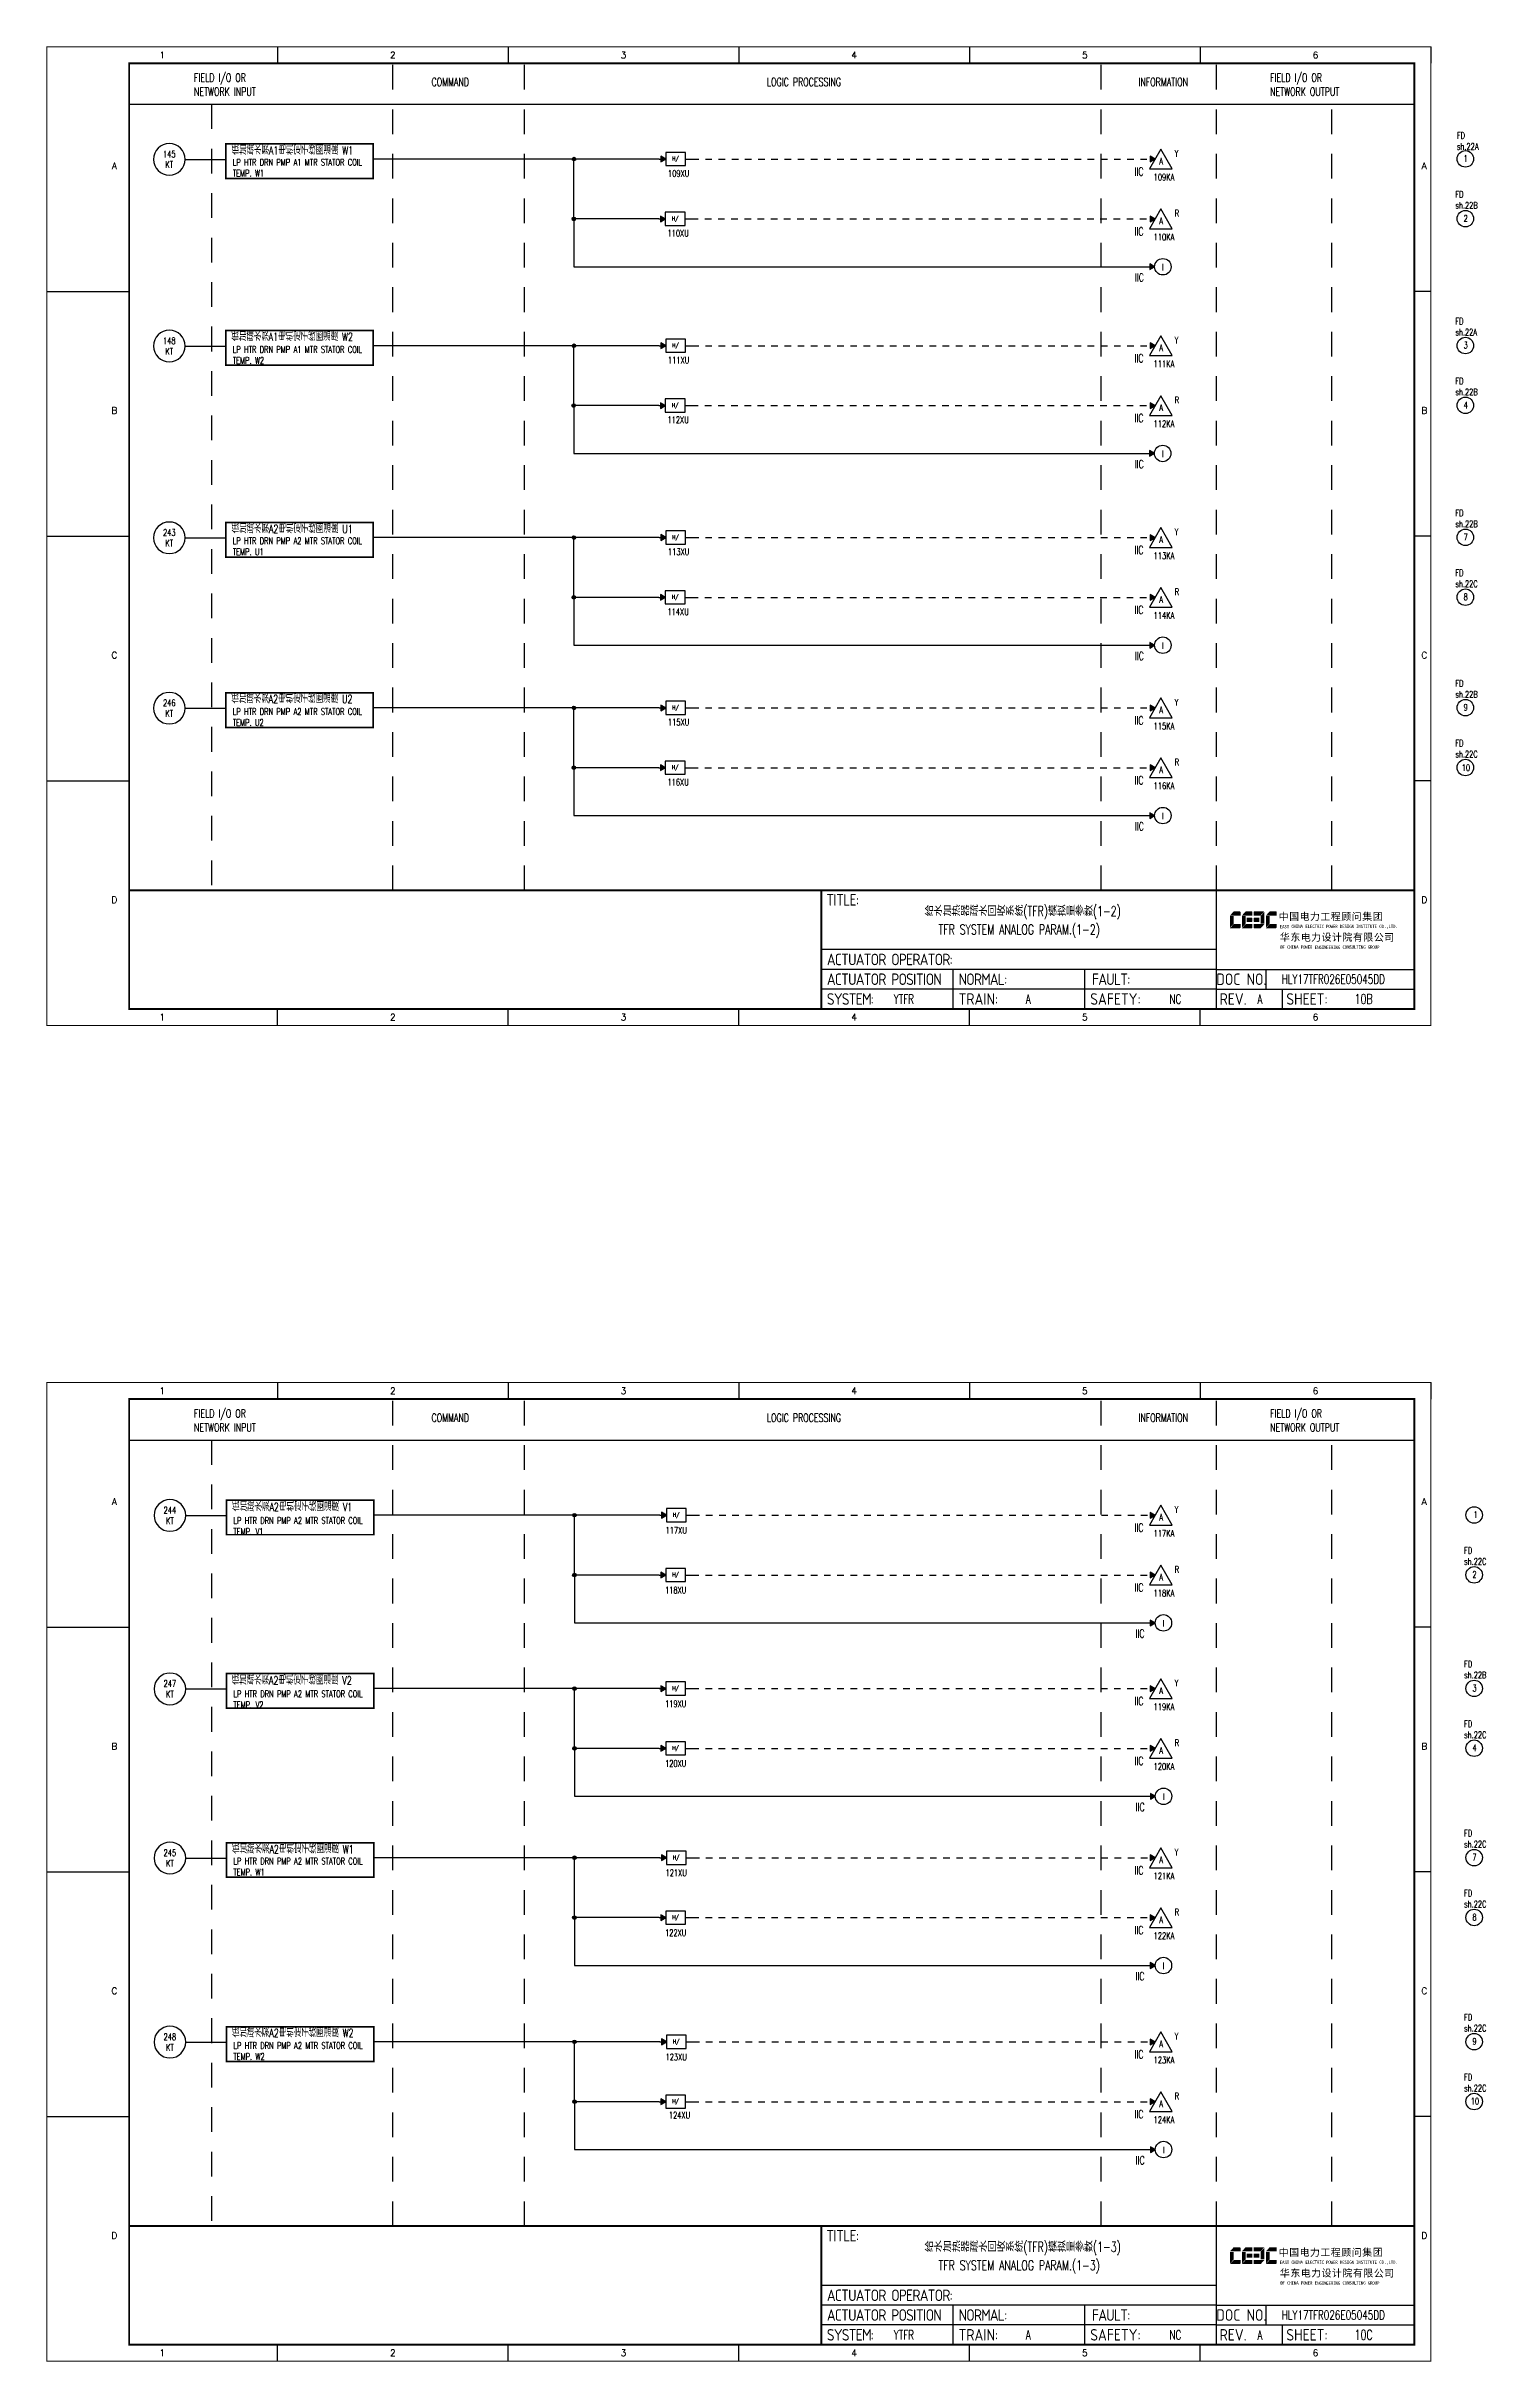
# Model space of a CAD drawing. Header units: millimetres. Extents: x 5560 to 16471, y 4607 to 8234.
# Drawn here: x 9232 to 9669, y 5453 to 6156 of the extents above; entities that cross this region are included whole.
import ezdxf
from ezdxf.enums import TextEntityAlignment as Align

# ---------------------------------------------------------------- set-up
doc = ezdxf.new("R2010")
doc.units = ezdxf.units.MM
for name, pattern in [('D2', [6, 2, -2, 2]), ('DASHED', [0.75, 0.5, -0.25]), ('JIS_02_0.7', [1.35, 0.75, -0.6])]:
    doc.linetypes.add(name, pattern=pattern)
for name, color, linetype in [('BLOCK', 7, 'Continuous'), ('BORDER', 1, 'Continuous'), ('INSTRUMENT', 4, 'Continuous'), ('MLINE', 6, 'Continuous'), ('TITLE', 1, 'Continuous'), ('TK', 7, 'Continuous'), ('图框_外框线', 7, 'Continuous'), ('图框_标题栏文字', 6, 'Continuous')]:
    doc.layers.add(name, color=color, linetype=linetype)
doc.styles.add('DANIEL', font='COMPLEX', dxfattribs={"width": 0.7, "bigfont": 'GVFS'})
doc.styles.add('ecepdi', font='simhei.ttf', dxfattribs={"width": 0.9})
doc.styles.get("Standard").update_dxf_attribs({"font": 'romans.shx', "width": 0.7, "bigfont": '@0hztxta.shx'})
doc.styles.add('工程字', font='gbenor.shx', dxfattribs={"bigfont": 'gbcbig.shx'})

# ---------------------------------------------------------------- blocks, each defined once
blk = doc.blocks.new('INS00')
at = {"layer": 'INSTRUMENT', "color": 0}
blk.add_lwpolyline([(6, 0, 1), (-6, 0, 1)], format="xyb", close=True, dxfattribs=at)
at = {"layer": 'INSTRUMENT', "flags": 1}
for tag, p in [('INSNAM', (0, 9)), ('INSDGN', (0, -9)), ('INSSUP', (0, -15)), ('INSTYP', (0, -12)), ('INSMAN', (0, -18)), ('INSREM', (0, -21))]:
    blk.add_attdef(tag, text='', height=3, dxfattribs=at).set_placement(p, align=Align.TOP_CENTER)
at = {"layer": 'INSTRUMENT', "width": 0.7}
for tag, p in [('INSIDE', (0, 2)), ('INSSYS', (0, -2))]:
    blk.add_attdef(tag, text='', height=2.5, dxfattribs=at).set_placement(p, align=Align.MIDDLE)
for tag, p in [('INSHH', (6, 3.5)), ('INSL', (6, -3)), ('INSLL', (6, -6))]:
    blk.add_attdef(tag, p, '', height=2.5, dxfattribs=at)
at = {"layer": 'INSTRUMENT', "linetype": 'DASHED', "width": 0.7}
blk.add_attdef('INSH', (6, 0.5), '', height=2.5, dxfattribs=at)
blk = doc.blocks.new('大于')
at = {"layer": 'BORDER'}
blk.add_hatch(color=256, dxfattribs=at).paths.add_polyline_path([(2178.99, 3748.47), (2177.49, 3749.34), (2177.49, 3747.6)])
for p, q in [((2176.99, 3748.47), (2178.99, 3748.47)), ((2184.99, 3748.47), (2186.99, 3748.47))]:
    blk.add_line(p, q, dxfattribs=at)
for points in [[(2178.99, 3748.47), (2177.49, 3749.34), (2177.49, 3747.6)], [(2184.99, 3750.47), (2178.99, 3750.47), (2178.99, 3746.47), (2184.99, 3746.47)]]:
    blk.add_lwpolyline(points, close=True, dxfattribs=at)
at = {"layer": 'BORDER', "style": 'DANIEL', "width": 0.8}
blk.add_text('H/', height=1.2, dxfattribs=at).set_placement((2181.94, 3748.51), align=Align.MIDDLE)
blk = doc.blocks.new('A$C1E0003F3')
h = blk.add_hatch(color=152)
edge = h.paths.add_edge_path()
edge.add_ellipse((5.15, 4.41), major_axis=(0, 0.211), ratio=0.769231, start_angle=-90, end_angle=0)
edge.add_line((5.15, 4.62), (3.22, 4.62))
edge.add_line((3.22, 4.62), (2.09, 3.35))
edge.add_line((2.09, 3.35), (5.32, 3.35))
edge.add_line((5.32, 3.35), (5.32, 4.41))
h.paths.add_polyline_path([(3.22, 3.23), (2.09, 3.23), (2.09, -0.36), (3.22, 0.91)])
edge = h.paths.add_edge_path()
edge.add_line((5.32, 0.81), (3.27, 0.81))
edge.add_line((3.27, 0.81), (2.13, -0.46))
edge.add_line((2.13, -0.46), (5.15, -0.46))
edge.add_ellipse((5.15, -0.25), major_axis=(0, 0.211), ratio=0.769231, start_angle=180, end_angle=270)
edge.add_line((5.32, -0.25), (5.32, 0.81))
h = blk.add_hatch(color=152)
edge = h.paths.add_edge_path()
edge.add_ellipse((8.78, 4.41), major_axis=(0, 0.211), ratio=0.769231, start_angle=-90, end_angle=0)
edge.add_line((8.78, 4.62), (6.84, 4.62))
edge.add_line((6.84, 4.62), (5.71, 3.35))
edge.add_line((5.71, 3.35), (8.94, 3.35))
edge.add_line((8.94, 3.35), (8.94, 4.41))
h.paths.add_polyline_path([(6.84, 3.23), (5.71, 3.23), (5.71, -0.36), (6.84, 0.91)])
edge = h.paths.add_edge_path()
edge.add_ellipse((8.78, 2.49), major_axis=(0, 0.211), ratio=0.769231, start_angle=-90, end_angle=0)
edge.add_line((8.78, 2.7), (7.22, 2.7))
edge.add_line((7.22, 2.7), (7.22, 1.44))
edge.add_line((7.22, 1.44), (8.78, 1.44))
edge.add_ellipse((8.78, 1.65), major_axis=(0, 0.211), ratio=0.769231, start_angle=180, end_angle=270)
edge.add_line((8.94, 1.65), (8.94, 2.49))
edge = h.paths.add_edge_path()
edge.add_line((8.94, 0.81), (6.89, 0.81))
edge.add_line((6.89, 0.81), (5.75, -0.46))
edge.add_line((5.75, -0.46), (8.78, -0.46))
edge.add_ellipse((8.78, -0.25), major_axis=(0, 0.211), ratio=0.769231, start_angle=180, end_angle=270)
edge.add_line((8.94, -0.25), (8.94, 0.81))
h = blk.add_hatch(color=1)
edge = h.paths.add_edge_path()
edge.add_line((12.48, 4.62), (9.46, 4.62))
edge.add_ellipse((9.46, 4.41), major_axis=(0, 0.211), ratio=0.769231, start_angle=0, end_angle=90)
edge.add_line((9.3, 4.41), (9.3, 3.35))
edge.add_line((9.3, 3.35), (11.35, 3.35))
edge.add_line((11.35, 3.35), (12.48, 4.62))
h.paths.add_polyline_path([(12.57, 4.56), (11.38, 3.23), (11.38, 0.93), (12.57, 0.93)])
edge = h.paths.add_edge_path()
edge.add_line((11.03, 2.7), (9.46, 2.7))
edge.add_ellipse((9.46, 2.49), major_axis=(0, 0.211), ratio=0.769231, start_angle=0, end_angle=90)
edge.add_line((9.3, 2.49), (9.3, 1.65))
edge.add_ellipse((9.46, 1.65), major_axis=(0, 0.211), ratio=0.769231, start_angle=90, end_angle=180)
edge.add_line((9.46, 1.44), (11.03, 1.44))
edge.add_line((11.03, 1.44), (11.03, 2.7))
h = blk.add_hatch(color=1)
edge = h.paths.add_edge_path()
edge.add_line((12.58, 0.79), (9.3, 0.79))
edge.add_line((9.3, 0.79), (9.3, -0.27))
edge.add_ellipse((9.46, -0.27), major_axis=(0, 0.211), ratio=0.769231, start_angle=90, end_angle=180)
edge.add_line((9.46, -0.48), (11.43, -0.48))
edge.add_line((11.43, -0.48), (12.58, 0.79))
h = blk.add_hatch(color=152)
edge = h.paths.add_edge_path()
edge.add_ellipse((16.11, 4.41), major_axis=(0, 0.211), ratio=0.769231, start_angle=-90, end_angle=0)
edge.add_line((16.11, 4.62), (14.14, 4.62))
edge.add_line((14.14, 4.62), (13, 3.35))
edge.add_line((13, 3.35), (16.27, 3.35))
edge.add_line((16.27, 3.35), (16.27, 4.41))
h.paths.add_polyline_path([(14.14, 3.23), (13, 3.23), (13, -0.36), (14.14, 0.91)])
edge = h.paths.add_edge_path()
edge.add_line((16.27, 0.81), (14.18, 0.81))
edge.add_line((14.18, 0.81), (13.04, -0.46))
edge.add_line((13.04, -0.46), (16.03, -0.46))
edge.add_ellipse((16.03, -0.15), major_axis=(0, 0.316), ratio=0.769231, start_angle=180, end_angle=270)
edge.add_line((16.27, -0.15), (16.27, 0.81))
at = {"layer": 'TITLE', "color": 7, "style": 'ecepdi'}
for s, p in [('中', (16.92, 1.94)), ('国', (20.09, 2)), ('电', (23.25, 1.99)), ('力', (26.39, 1.96)), ('工', (29.53, 1.95)), ('程', (32.71, 1.98)), ('顾', (35.9, 1.98)), ('问', (39.09, 1.94)), ('集', (42.26, 1.98)), ('团', (45.42, 2.01)), ('华', (17.24, -4.31)), ('东', (20.45, -4.29)), ('电', (23.62, -4.35)), ('力', (26.75, -4.32)), ('设', (29.92, -4.3)), ('计', (33.05, -4.31)), ('院', (36.26, -4.29)), ('有', (39.41, -4.29)), ('限', (42.57, -4.32)), ('公', (45.78, -4.38)), ('司', (48.91, -4.35))]:
    blk.add_text(s, height=2.2, dxfattribs=at).set_placement(p)
at = {"layer": 'TITLE', "color": 7, "style": 'ecepdi', "width": 0.975}
for s, p in [('E', (17.58, 0.02)), ('A', (18.29, 0.03)), ('S', (19, 0.03)), ('T', (19.7, 0.03)), ('C', (21.1, 0.09)), ('H', (21.77, 0.09)), ('I', (22.46, 0.09)), ('N', (23.17, 0.1)), ('A', (23.86, 0.1)), ('E', (25.35, 0.09)), ('L', (26.05, 0.11)), ('E', (26.76, 0.1)), ('C', (27.46, 0.12)), ('T', (28.18, 0.11)), ('R', (28.87, 0.1)), ('I', (29.57, 0.11)), ('C', (30.28, 0.1)), ('P', (31.64, 0.09)), ('O', (32.32, 0.08)), ('W', (33.03, 0.08)), ('E', (33.72, 0.08)), ('R', (34.42, 0.09)), ('D', (35.81, 0.1)), ('E', (36.52, 0.1)), ('S', (37.2, 0.1)), ('I', (37.91, 0.09)), ('G', (38.68, 0.11)), ('N', (39.38, 0.09)), ('I', (40.72, 0.07)), ('N', (41.43, 0.08)), ('S', (42.14, 0.08)), ('T', (42.83, 0.08)), ('I', (43.52, 0.09)), ('T', (44.22, 0.07)), ('U', (44.93, 0.07)), ('T', (45.63, 0.08)), ('E', (46.34, 0.09)), ('C', (47.76, 0.11)), ('O', (48.48, 0.1)), ('L', (50.56, 0.1)), ('T', (51.27, 0.1)), ('D', (51.96, 0.1)), ('O', (17.67, -6.18)), ('OF', (18.01, -6.2)), ('F', (18.37, -6.2)), ('C', (19.8, -6.19)), ('H', (20.47, -6.19)), ('I', (21.15, -6.19)), ('N', (21.87, -6.18)), ('A', (22.56, -6.18)), ('P', (23.98, -6.2)), ('O', (24.66, -6.21)), ('W', (25.36, -6.21)), ('E', (26.06, -6.21)), ('R', (26.75, -6.2)), ('E', (28.19, -6.24)), ('N', (28.91, -6.27)), ('G', (29.62, -6.26)), ('I', (30.32, -6.27)), ('N', (31.02, -6.27)), ('E', (31.7, -6.28)), ('E', (32.41, -6.27)), ('R', (33.1, -6.24)), ('I', (33.81, -6.24)), ('N', (34.51, -6.26)), ('G', (35.2, -6.24)), ('C', (36.61, -6.19)), ('O', (37.3, -6.21)), ('N', (38, -6.2)), ('S', (38.71, -6.21)), ('U', (39.41, -6.18)), ('L', (40.11, -6.18)), ('T', (40.81, -6.19)), ('I', (41.51, -6.21)), ('N', (42.2, -6.21)), ('G', (42.91, -6.17)), ('G', (44.29, -6.2)), ('R', (45, -6.21)), ('O', (45.69, -6.22)), ('U', (46.39, -6.2)), ('P', (47.1, -6.23)), ('.', (49.23, 0.1)), (',', (49.87, 0.1)), ('.', (52.72, 0.11))]:
    blk.add_text(s, height=1, dxfattribs=at).set_placement(p, align=Align.MIDDLE_CENTER)
blk = doc.blocks.new('A$C57484896')
for p, q in [((70, 297), (70, 292)), ((140, 297), (140, 292)), ((210, 297), (210, 292)), ((280, 297), (280, 292)), ((350, 297), (350, 292)), ((420, 297), (420, 292)), ((0, 222.75), (25, 222.75)), ((420, 222.75), (415, 222.75)), ((0, 148.5), (25, 148.5)), ((420, 148.5), (415, 148.5)), ((0, 74.25), (25, 74.25)), ((420, 74.25), (415, 74.25)), ((70, 0), (70, 5)), ((140, 0), (140, 5)), ((210, 0), (210, 5)), ((280, 0), (280, 5)), ((350, 0), (350, 5))]:
    blk.add_line(p, q)
at = {"layer": 'MLINE', "linetype": 'JIS_02_0.7', "ltscale": 10}
for p, q in [((105, 41), (105, 292)), ((145, 41), (145, 292)), ((320, 41), (320, 292)), ((355, 41), (355, 292)), ((50, 279.56), (50, 41)), ((390, 41), (390, 279.56))]:
    blk.add_line(p, q, dxfattribs=at)
at = {"layer": 'MLINE'}
blk.add_line((25, 279.56), (415, 279.56), dxfattribs=at)
at = {"layer": '图框_外框线'}
for p, q in [((355, 5), (355, 41)), ((355, 23), (235, 23)), ((355, 17), (235, 17)), ((275, 11), (275, 17)), ((315, 11), (315, 17)), ((355, 17), (415, 17)), ((370, 11), (370, 17)), ((355, 11), (235, 11)), ((355, 11), (235, 11)), ((275, 5), (275, 11)), ((315, 5), (315, 11)), ((355, 11), (415, 11)), ((375, 5), (375, 11))]:
    blk.add_line(p, q, dxfattribs=at)
for points, const_width in [([(0, 0), (420, 0), (420, 297), (0, 297)], 0.3), ([(25, 5), (415, 5), (415, 292), (25, 292)], 0.6)]:
    blk.add_lwpolyline(points, close=True, dxfattribs=dict(at, const_width=const_width))
at = {"layer": '图框_外框线', "const_width": 0.6}
blk.add_lwpolyline([(235, 41), (25, 41)], dxfattribs=at)
at = {"layer": '图框_外框线'}
blk.add_lwpolyline([(415, 41, 0.6, 0.6, 0), (235, 41, 0.6, 0.6, 0), (235, 5, 0, 0, 0)], format="xyseb", dxfattribs=at)
blk.add_blockref('A$C1E0003F3', (356.94, 29.95))
at = {"layer": 'MLINE', "char_height": 2.5, "width": 31.8959, "attachment_point": 1}
for s, insert in [('FIELD I/O OR', (44.67, 288.89)), ('FIELD I/O OR', (371.22, 288.89)), ('NETWORK INPUT', (44.67, 284.64)), ('COMMAND', (116.74, 287.58)), ('LOGIC PROCESSING', (218.52, 287.58)), ('INFORMATION', (331.25, 287.58)), ('NETWORK OUTPUT', (371.22, 284.64))]:
    blk.add_mtext(s, dxfattribs=dict(at, insert=insert))
at = {"layer": 'TK', "color": 3}
for s, p in [('1', (35, 294.5)), ('2', (105, 294.5)), ('3', (175, 294.5)), ('4', (245, 294.5)), ('5', (315, 294.5)), ('6', (385, 294.5)), ('1', (35, 2.5)), ('2', (105, 2.5)), ('3', (175, 2.5)), ('4', (245, 2.5)), ('5', (315, 2.5)), ('6', (385, 2.5))]:
    blk.add_text(s, height=2, dxfattribs=at).set_placement(p, align=Align.MIDDLE)
for s, p in [('A', (20.5, 259.88)), ('A', (418, 259.88)), ('B', (20.5, 185.62)), ('B', (418, 185.62)), ('C', (20.5, 111.38)), ('C', (418, 111.38)), ('D', (20.5, 37.12)), ('D', (418, 37.12))]:
    blk.add_text(s, height=2, dxfattribs=at).set_placement(p, align=Align.CENTER)
at = {"layer": '图框_标题栏文字', "char_height": 3.5, "style": '工程字'}
for s, insert, width, attachment_point in [('{\\T0.9; TITLE:}', (234.86, 38.09), 14.2249, 4), ('{\\T0.9; ACTUATOR OPERATOR:}', (235, 20), 40, 4), ('{\\T0.9; ACTUATOR POSITION}', (235, 14), 45, 4), ('{\\T0.9; NORMAL:}', (275, 14), 18.2557, 4), ('{\\T0.9; FAULT:}', (315.44, 14), 15, 4), ('DOC NO.', (362.5, 14), 15, 5), ('{\\T0.9; SYSTEM:}', (235, 8), 17.9526, 4), ('{\\T0.9; }TRAIN: ', (275, 8), 17.6638, 4), ('SAFETY:', (324.3, 8), 22.3993, 5), ('REV.', (360, 8), 10, 5), ('SHEET:', (382.42, 8), 20, 5)]:
    blk.add_mtext(s, dxfattribs=dict(at, insert=insert, width=width, attachment_point=attachment_point))

msp = doc.modelspace()

# ---------------------------------------------------------------- hatches: boundary and pattern name
h = msp.add_hatch(color=0)
edge = h.paths.add_edge_path()
edge.add_arc((9392.5, 6121.29), 0.55, 0, 360)
for points in [[(9568.85, 6121.29), (9567.35, 6122.16), (9567.35, 6120.42)], [(9568.85, 6103.13), (9567.35, 6104), (9567.35, 6102.27)], [(9568.7, 6088.6), (9567.2, 6089.47), (9567.2, 6087.74)], [(9568.85, 6064.63), (9567.35, 6065.49), (9567.35, 6063.76)], [(9568.85, 6046.47), (9567.35, 6047.34), (9567.35, 6045.6)], [(9568.65, 6031.94), (9567.15, 6032.81), (9567.15, 6031.07)], [(9568.85, 6006.42), (9567.35, 6007.28), (9567.35, 6005.55)], [(9568.85, 5988.26), (9567.35, 5989.13), (9567.35, 5987.4)], [(9568.7, 5973.73), (9567.2, 5974.6), (9567.2, 5972.86)], [(9568.85, 5954.72), (9567.35, 5955.58), (9567.35, 5953.85)], [(9568.85, 5936.56), (9567.35, 5937.43), (9567.35, 5935.69)], [(9568.7, 5922.03), (9567.2, 5922.89), (9567.2, 5921.16)], [(9568.85, 5709.7), (9567.35, 5710.56), (9567.35, 5708.83)], [(9568.85, 5691.54), (9567.35, 5692.41), (9567.35, 5690.68)], [(9568.87, 5677.01), (9567.37, 5677.88), (9567.37, 5676.14)], [(9568.85, 5657.07), (9567.35, 5657.94), (9567.35, 5656.21)], [(9568.85, 5638.91), (9567.35, 5639.78), (9567.35, 5638.05)], [(9568.91, 5624.38), (9567.41, 5625.25), (9567.41, 5623.52)], [(9568.85, 5605.71), (9567.35, 5606.57), (9567.35, 5604.84)], [(9568.85, 5587.55), (9567.35, 5588.42), (9567.35, 5586.69)], [(9568.87, 5573.02), (9567.37, 5573.89), (9567.37, 5572.15)], [(9568.85, 5549.85), (9567.35, 5550.71), (9567.35, 5548.98)], [(9568.85, 5531.69), (9567.35, 5532.56), (9567.35, 5530.83)], [(9568.91, 5517.16), (9567.41, 5518.03), (9567.41, 5516.29)]]:
    msp.add_hatch(color=256).paths.add_polyline_path(points)
h = msp.add_hatch(color=0)
edge = h.paths.add_edge_path()
edge.add_arc((9392.46, 6103.13), 0.55, 0, 360)
h = msp.add_hatch(color=0)
edge = h.paths.add_edge_path()
edge.add_arc((9392.5, 6064.63), 0.55, 0, 360)
h = msp.add_hatch(color=0)
edge = h.paths.add_edge_path()
edge.add_arc((9392.41, 6046.47), 0.55, 0, 360)
h = msp.add_hatch(color=0)
edge = h.paths.add_edge_path()
edge.add_arc((9392.5, 6006.42), 0.55, 0, 360)
h = msp.add_hatch(color=0)
edge = h.paths.add_edge_path()
edge.add_arc((9392.46, 5988.26), 0.55, 0, 360)
h = msp.add_hatch(color=0)
edge = h.paths.add_edge_path()
edge.add_arc((9392.5, 5954.72), 0.55, 0, 360)
h = msp.add_hatch(color=0)
edge = h.paths.add_edge_path()
edge.add_arc((9392.46, 5936.56), 0.55, 0, 360)
h = msp.add_hatch(color=0)
edge = h.paths.add_edge_path()
edge.add_arc((9392.67, 5709.7), 0.55, 0, 360)
h = msp.add_hatch(color=0)
edge = h.paths.add_edge_path()
edge.add_arc((9392.63, 5691.54), 0.55, 0, 360)
h = msp.add_hatch(color=0)
edge = h.paths.add_edge_path()
edge.add_arc((9392.67, 5657.07), 0.55, 0, 360)
h = msp.add_hatch(color=0)
edge = h.paths.add_edge_path()
edge.add_arc((9392.67, 5638.91), 0.55, 0, 360)
h = msp.add_hatch(color=0)
edge = h.paths.add_edge_path()
edge.add_arc((9392.67, 5605.71), 0.55, 0, 360)
h = msp.add_hatch(color=0)
edge = h.paths.add_edge_path()
edge.add_arc((9392.63, 5587.55), 0.55, 0, 360)
h = msp.add_hatch(color=0)
edge = h.paths.add_edge_path()
edge.add_arc((9392.67, 5549.85), 0.55, 0, 360)
h = msp.add_hatch(color=0)
edge = h.paths.add_edge_path()
edge.add_arc((9392.67, 5531.69), 0.55, 0, 360)

# ---------------------------------------------------------------- linework, layer by layer
at = {"color": 0}
for p, q in [((9274.49, 6121.2), (9286.89, 6121.2)), ((9331.57, 6115.37), (9331.57, 6125.87)), ((9418.38, 6121.29), (9331.57, 6121.29)), ((9392.46, 6103.13), (9392.46, 6121.29)), ((9331.57, 6115.37), (9286.89, 6115.37)), ((9418.22, 6103.13), (9392.46, 6103.13)), ((9418.38, 6064.63), (9331.57, 6064.63)), ((9392.5, 6046.47), (9392.5, 6064.63)), ((9274.49, 6064.54), (9286.89, 6064.54)), ((9418.22, 6046.47), (9392.46, 6046.47)), ((9331.57, 6000.5), (9331.57, 6011)), ((9274.49, 6006.33), (9286.89, 6006.33)), ((9418.38, 6006.42), (9331.57, 6006.42)), ((9392.46, 5988.26), (9392.46, 6006.42)), ((9331.57, 6000.5), (9286.89, 6000.5)), ((9418.22, 5988.26), (9392.46, 5988.26)), ((9274.49, 5954.63), (9286.89, 5954.63)), ((9418.38, 5954.72), (9331.57, 5954.72)), ((9392.5, 5936.56), (9392.5, 5954.72)), ((9418.22, 5936.56), (9392.46, 5936.56)), ((9274.67, 5709.61), (9287.06, 5709.61)), ((9418.55, 5709.7), (9331.74, 5709.7)), ((9392.67, 5691.54), (9392.67, 5709.7)), ((9418.39, 5691.54), (9392.63, 5691.54)), ((9418.55, 5657.07), (9331.74, 5657.07)), ((9392.67, 5638.91), (9392.67, 5657.07)), ((9274.67, 5656.98), (9287.06, 5656.98)), ((9418.39, 5638.91), (9392.63, 5638.91)), ((9331.74, 5599.79), (9331.74, 5610.29)), ((9274.67, 5605.62), (9287.06, 5605.62)), ((9418.55, 5605.71), (9331.74, 5605.71)), ((9392.63, 5587.55), (9392.63, 5605.71)), ((9331.74, 5599.79), (9287.06, 5599.79)), ((9418.39, 5587.55), (9392.63, 5587.55)), ((9274.67, 5549.76), (9287.06, 5549.76)), ((9418.55, 5549.85), (9331.74, 5549.85)), ((9392.67, 5531.69), (9392.67, 5549.85)), ((9418.39, 5531.69), (9392.63, 5531.69))]:
    msp.add_line(p, q, dxfattribs=at)
at = {"color": 0, "linetype": 'D2'}
for p, q in [((9428.38, 6121.29), (9568.85, 6121.29)), ((9428.22, 6103.13), (9568.85, 6103.13)), ((9428.38, 6064.63), (9568.85, 6064.63)), ((9428.22, 6046.47), (9568.85, 6046.47)), ((9428.38, 6006.42), (9568.85, 6006.42)), ((9428.22, 5988.26), (9568.85, 5988.26)), ((9428.38, 5954.72), (9568.85, 5954.72)), ((9428.22, 5936.56), (9568.85, 5936.56)), ((9428.55, 5709.7), (9568.85, 5709.7)), ((9428.39, 5691.54), (9568.85, 5691.54)), ((9428.39, 5657.07), (9568.85, 5657.07)), ((9428.39, 5638.91), (9568.85, 5638.91)), ((9428.55, 5605.71), (9568.85, 5605.71)), ((9428.39, 5587.55), (9568.85, 5587.55)), ((9428.55, 5549.85), (9568.85, 5549.85)), ((9428.39, 5531.69), (9568.85, 5531.69))]:
    msp.add_line(p, q, dxfattribs=at)
for p, q in [((9392.46, 6103.13), (9392.46, 6088.6)), ((9392.46, 6088.6), (9568.7, 6088.6)), ((9392.41, 6046.47), (9392.41, 6031.94)), ((9392.41, 6031.94), (9568.65, 6031.94)), ((9392.46, 5988.26), (9392.46, 5973.73)), ((9392.46, 5973.73), (9568.7, 5973.73)), ((9392.46, 5936.56), (9392.46, 5922.03)), ((9392.46, 5922.03), (9568.7, 5922.03)), ((9392.63, 5691.54), (9392.63, 5677.01)), ((9392.63, 5677.01), (9568.87, 5677.01)), ((9392.67, 5638.91), (9392.67, 5624.38)), ((9392.67, 5624.38), (9568.91, 5624.38)), ((9392.63, 5587.55), (9392.63, 5573.02)), ((9392.63, 5573.02), (9568.87, 5573.02)), ((9392.67, 5531.69), (9392.67, 5517.16)), ((9392.67, 5517.16), (9568.91, 5517.16))]:
    msp.add_line(p, q)
at = {"color": 0, "const_width": 0.5}
for points in [[(9286.89, 6125.87), (9331.57, 6125.87), (9331.57, 6115.37), (9286.89, 6115.37), (9286.89, 6125.87)], [(9286.89, 6069.21), (9331.57, 6069.21), (9331.57, 6058.71), (9286.89, 6058.71), (9286.89, 6069.21)], [(9286.89, 6011), (9331.57, 6011), (9331.57, 6000.5), (9286.89, 6000.5), (9286.89, 6011)], [(9286.89, 5959.3), (9331.57, 5959.3), (9331.57, 5948.8), (9286.89, 5948.8), (9286.89, 5959.3)], [(9287.06, 5714.28), (9331.74, 5714.28), (9331.74, 5703.78), (9287.06, 5703.78), (9287.06, 5714.28)], [(9287.06, 5661.65), (9331.74, 5661.65), (9331.74, 5651.15), (9287.06, 5651.15), (9287.06, 5661.65)], [(9287.06, 5610.29), (9331.74, 5610.29), (9331.74, 5599.79), (9287.06, 5599.79), (9287.06, 5610.29)], [(9287.06, 5554.43), (9331.74, 5554.43), (9331.74, 5543.93), (9287.06, 5543.93), (9287.06, 5554.43)]]:
    msp.add_lwpolyline(points, dxfattribs=at)
at = {"color": 1}
for points in [[(9574.05, 6118.29), (9570.58, 6124.29), (9567.12, 6118.29)], [(9574.05, 6100.13), (9570.58, 6106.13), (9567.12, 6100.13)], [(9574.05, 6061.63), (9570.58, 6067.63), (9567.12, 6061.63)], [(9574.05, 6043.47), (9570.58, 6049.47), (9567.12, 6043.47)], [(9574.05, 6003.42), (9570.58, 6009.42), (9567.12, 6003.42)], [(9574.05, 5985.26), (9570.58, 5991.26), (9567.12, 5985.26)], [(9574.05, 5951.72), (9570.58, 5957.72), (9567.12, 5951.72)], [(9574.05, 5933.56), (9570.58, 5939.56), (9567.12, 5933.56)], [(9574.05, 5706.7), (9570.58, 5712.7), (9567.12, 5706.7)], [(9574.05, 5688.54), (9570.58, 5694.54), (9567.12, 5688.54)], [(9574.05, 5654.07), (9570.58, 5660.07), (9567.12, 5654.07)], [(9574.05, 5635.91), (9570.58, 5641.91), (9567.12, 5635.91)], [(9574.05, 5602.71), (9570.58, 5608.71), (9567.12, 5602.71)], [(9574.05, 5584.55), (9570.58, 5590.55), (9567.12, 5584.55)], [(9574.05, 5546.85), (9570.58, 5552.85), (9567.12, 5546.85)], [(9574.05, 5528.69), (9570.58, 5534.69), (9567.12, 5528.69)]]:
    msp.add_lwpolyline(points, close=True, dxfattribs=at)
for points in [[(9568.85, 6121.29), (9567.35, 6122.16), (9567.35, 6120.42)], [(9568.85, 6103.13), (9567.35, 6104), (9567.35, 6102.27)], [(9568.7, 6088.6), (9567.2, 6089.47), (9567.2, 6087.74)], [(9568.85, 6064.63), (9567.35, 6065.49), (9567.35, 6063.76)], [(9568.85, 6046.47), (9567.35, 6047.34), (9567.35, 6045.6)], [(9568.65, 6031.94), (9567.15, 6032.81), (9567.15, 6031.07)], [(9568.85, 6006.42), (9567.35, 6007.28), (9567.35, 6005.55)], [(9568.85, 5988.26), (9567.35, 5989.13), (9567.35, 5987.4)], [(9568.7, 5973.73), (9567.2, 5974.6), (9567.2, 5972.86)], [(9568.85, 5954.72), (9567.35, 5955.58), (9567.35, 5953.85)], [(9568.85, 5936.56), (9567.35, 5937.43), (9567.35, 5935.69)], [(9568.7, 5922.03), (9567.2, 5922.89), (9567.2, 5921.16)], [(9568.85, 5709.7), (9567.35, 5710.56), (9567.35, 5708.83)], [(9568.85, 5691.54), (9567.35, 5692.41), (9567.35, 5690.68)], [(9568.87, 5677.01), (9567.37, 5677.88), (9567.37, 5676.14)], [(9568.85, 5657.07), (9567.35, 5657.94), (9567.35, 5656.21)], [(9568.85, 5638.91), (9567.35, 5639.78), (9567.35, 5638.05)], [(9568.91, 5624.38), (9567.41, 5625.25), (9567.41, 5623.52)], [(9568.85, 5605.71), (9567.35, 5606.57), (9567.35, 5604.84)], [(9568.85, 5587.55), (9567.35, 5588.42), (9567.35, 5586.69)], [(9568.87, 5573.02), (9567.37, 5573.89), (9567.37, 5572.15)], [(9568.85, 5549.85), (9567.35, 5550.71), (9567.35, 5548.98)], [(9568.85, 5531.69), (9567.35, 5532.56), (9567.35, 5530.83)], [(9568.91, 5517.16), (9567.41, 5518.03), (9567.41, 5516.29)]]:
    msp.add_lwpolyline(points, close=True)
at = {"color": 0}
for centre in [(9392.5, 6121.29), (9392.46, 6103.13), (9392.5, 6064.63), (9392.41, 6046.47), (9392.5, 6006.42), (9392.46, 5988.26), (9392.5, 5954.72), (9392.46, 5936.56), (9392.67, 5709.7), (9392.63, 5691.54), (9392.67, 5657.07), (9392.67, 5638.91), (9392.67, 5605.71), (9392.63, 5587.55), (9392.67, 5549.85), (9392.67, 5531.69)]:
    msp.add_circle(centre, 0.55, dxfattribs=at)
at = {"color": 1}
for centre in [(9663.01, 6121.34), (9663.01, 6103.19), (9663.01, 6064.68), (9663.01, 6046.52), (9663.01, 6006.47), (9663.01, 5988.31), (9663.01, 5954.77), (9663.01, 5936.61), (9665.67, 5709.75), (9665.67, 5691.59), (9665.67, 5657.12), (9665.67, 5638.97), (9665.67, 5605.76), (9665.67, 5587.6), (9665.67, 5549.9), (9665.67, 5531.74)]:
    msp.add_circle(centre, 2.5, dxfattribs=at)
for centre in [(9571.2, 6088.6), (9571.15, 6031.94), (9571.2, 5973.73), (9571.2, 5922.03), (9571.37, 5677.01), (9571.41, 5624.38), (9571.37, 5573.02), (9571.41, 5517.16)]:
    msp.add_circle(centre, 2.5)

# ---------------------------------------------------------------- block references
for name, p in [('A$C57484896', (9232.52, 5858.36)), ('大于', (7241.39, 2372.82)), ('大于', (7241.23, 2354.66)), ('大于', (7241.39, 2316.16)), ('大于', (7241.23, 2298)), ('大于', (7241.39, 2257.95)), ('大于', (7241.23, 2239.79)), ('大于', (7241.39, 2206.25)), ('大于', (7241.23, 2188.09)), ('A$C57484896', (9232.52, 5452.93)), ('大于', (7241.56, 1961.23)), ('大于', (7241.4, 1943.07)), ('大于', (7241.4, 1908.6)), ('大于', (7241.4, 1890.44)), ('大于', (7241.56, 1857.24)), ('大于', (7241.4, 1839.08)), ('大于', (7241.56, 1801.38)), ('大于', (7241.4, 1783.22))]:
    msp.add_blockref(name, p)
at = {"layer": 'MLINE', "color": 0, "xscale": 0.7999999999992724, "yscale": 0.7999999999992724, "zscale": 0.8}
for p, values in [((9269.69, 6121.2), {'INSIDE': '145', 'INSSYS': 'KT'}), ((9269.69, 6064.54), {'INSIDE': '148', 'INSSYS': 'KT'}), ((9269.69, 6006.33), {'INSIDE': '243', 'INSSYS': 'KT'}), ((9269.69, 5954.63), {'INSIDE': '246', 'INSSYS': 'KT'}), ((9269.87, 5709.61), {'INSIDE': '244', 'INSSYS': 'KT'}), ((9269.87, 5656.98), {'INSIDE': '247', 'INSSYS': 'KT'}), ((9269.87, 5605.62), {'INSIDE': '245', 'INSSYS': 'KT'}), ((9269.87, 5549.76), {'INSIDE': '248', 'INSSYS': 'KT'})]:
    msp.add_blockref('INS00', p, dxfattribs=at).add_auto_attribs(values)

# ---------------------------------------------------------------- texts
at = {"color": 1, "width": 0.7}
for p in [(9570.67, 6119.66), (9570.67, 6101.51), (9570.67, 6063), (9570.67, 6044.84), (9570.67, 6004.79), (9570.67, 5986.63), (9570.67, 5953.09), (9570.67, 5934.93), (9570.67, 5708.07), (9570.67, 5689.91), (9570.67, 5655.44), (9570.67, 5637.29), (9570.67, 5604.08), (9570.67, 5585.92), (9570.67, 5548.22), (9570.67, 5530.06)]:
    msp.add_text('A', height=2, dxfattribs=at).set_placement(p, align=Align.CENTER)
at = {"width": 0.7}
for p in [(9571.23, 6087.48), (9571.19, 6030.81), (9571.23, 5972.6), (9571.23, 5920.9), (9571.4, 5675.88), (9571.45, 5623.26), (9571.4, 5571.89), (9571.45, 5516.03)]:
    msp.add_text('I', height=2, dxfattribs=at).set_placement(p, align=Align.CENTER)
at = {"color": 0, "width": 73.0067, "attachment_point": 1}
for s, insert, char_height in [('FD\\Psh.22A', (9660.42, 6129.45), 2), ('低加疏水泵A1电机定子线圈温度 W1', (9288.56, 6125.14), 2.5), ('LP HTR DRN PMP A1 MTR STATOR COIL\\PTEMP. W1', (9288.97, 6121.3), 2), ('1', (9662.48, 6122.45), 2), ('FD\\Psh.22B', (9659.97, 6111.58), 2), ('2', (9662.48, 6104.29), 2), ('FD\\Psh.22A', (9659.97, 6073.08), 2), ('低加疏水泵A1电机定子线圈温度 W2', (9288.5, 6068.58), 2.5), ('3', (9662.48, 6065.79), 2), ('LP HTR DRN PMP A1 MTR STATOR COIL \\PTEMP. W2', (9288.97, 6064.5), 2), ('FD\\Psh.22B', (9659.97, 6054.92), 2), ('4', (9662.48, 6047.63), 2), ('低加疏水泵A2电机定子线圈温度 U1', (9288.56, 6010.27), 2.5), ('FD\\Psh.22B', (9659.97, 6014.87), 2), ('LP HTR DRN PMP A2 MTR STATOR COIL \\PTEMP. U1', (9288.97, 6006.43), 2), ('7', (9662.48, 6007.58), 2), ('FD\\Psh.22C', (9659.97, 5996.71), 2), ('8', (9662.48, 5989.42), 2), ('FD\\Psh.22B', (9659.97, 5963.16), 2), ('低加疏水泵A2电机定子线圈温度 U2', (9288.5, 5958.67), 2.5), ('LP HTR DRN PMP A2 MTR STATOR COIL\\PTEMP. U2', (9288.97, 5954.59), 2), ('9', (9662.48, 5955.88), 2), ('FD\\Psh.22C', (9659.97, 5945.01), 2), ('10', (9661.9, 5937.56), 2), ('低加疏水泵A2电机定子线圈温度 V1', (9288.73, 5713.43), 2.5), ('LP HTR DRN PMP A2 MTR STATOR COIL \\PTEMP. V1', (9289.14, 5709.07), 2), ('1', (9665.46, 5710.86), 2), ('FD\\Psh.22C', (9662.62, 5699.99), 2), ('2', (9665.14, 5692.7), 2), ('FD\\Psh.22B', (9662.62, 5665.52), 2), ('低加疏水泵A2电机定子线圈温度 V2', (9288.59, 5660.8), 2.5), ('3', (9665.14, 5658.23), 2), ('LP HTR DRN PMP A2 MTR STATOR COIL \\PTEMP. V2', (9289.14, 5656.44), 2), ('FD\\Psh.22C', (9662.62, 5647.36), 2), ('4', (9665.13, 5640.1), 2), ('低加疏水泵A2电机定子线圈温度 W1', (9288.73, 5609.56), 2.5), ('FD\\Psh.22C', (9662.62, 5614.16), 2), ('LP HTR DRN PMP A2 MTR STATOR COIL \\PTEMP. W1', (9289.14, 5605.72), 2), ('7', (9665.14, 5606.87), 2), ('FD\\Psh.22C', (9662.62, 5596), 2), ('8', (9665.14, 5588.71), 2), ('低加疏水泵A2电机定子线圈温度 W2', (9288.68, 5553.8), 2.5), ('FD\\Psh.22C', (9662.62, 5558.3), 2), ('LP HTR DRN PMP A2 MTR STATOR COIL \\PTEMP. W2', (9289.14, 5549.72), 2), ('9', (9665.14, 5551.01), 2), ('FD\\Psh.22C', (9662.62, 5540.14), 2), ('10', (9664.63, 5532.82), 2)]:
    msp.add_mtext(s, dxfattribs=dict(at, insert=insert, char_height=char_height))
at = {"attachment_point": 1}
for s, insert, char_height, width in [('Y', (9574.8, 6123.98), 2, 73.0067), ('IIC', (9562.56, 6118.74), 2.5, 4.5039), ('109KA', (9568.41, 6116.78), 2, 73.0067), ('IIC', (9562.56, 6100.58), 2.5, 4.5039), ('R', (9574.8, 6105.83), 2, 73.0067), ('110KA', (9568.41, 6098.62), 2, 73.0067), ('IIC', (9562.69, 6086.6), 2.5, 4.5039), ('Y', (9574.8, 6067.32), 2, 73.0067), ('IIC', (9562.56, 6062.08), 2.5, 4.5039), ('111KA', (9568.41, 6060.11), 2, 73.0067), ('IIC', (9562.56, 6043.92), 2.5, 4.5039), ('R', (9574.8, 6049.16), 2, 73.0067), ('112KA', (9568.41, 6041.96), 2, 73.0067), ('IIC', (9562.65, 6029.94), 2.5, 4.5039), ('Y', (9574.8, 6009.11), 2, 73.0067), ('IIC', (9562.56, 6003.87), 2.5, 4.5039), ('113KA', (9568.41, 6001.9), 2, 73.0067), ('R', (9574.8, 5990.95), 2, 73.0067), ('IIC', (9562.56, 5985.71), 2.5, 4.5039), ('114KA', (9568.41, 5983.75), 2, 73.0067), ('IIC', (9562.69, 5971.73), 2.5, 4.5039), ('IIC', (9562.56, 5952.16), 2.5, 4.5039), ('Y', (9574.8, 5957.41), 2, 73.0067), ('115KA', (9568.41, 5950.2), 2, 73.0067), ('R', (9574.8, 5939.25), 2, 73.0067), ('IIC', (9562.56, 5934.01), 2.5, 4.5039), ('116KA', (9568.41, 5932.05), 2, 73.0067), ('IIC', (9562.69, 5920.03), 2.5, 4.5039), ('{\\C0;给水加热器疏水回收系统(TFR)模拟量参数(1-2)}', (9498.84, 5894.54), 3, 77.1758), ('{\\C0;TFR SYSTEM ANALOG PARAM.(1-2) }', (9503.14, 5888.95), 3, 84.237), ('YTFR', (9489.56, 5867.74), 2.8, 8.5983), ('A', (9529.62, 5867.74), 2.8, 8.5983), ('NC', (9573.2, 5867.74), 2.8, 8.5983), ('A', (9599.9, 5867.68), 2.8, 8.5983), ('IIC', (9562.56, 5707.15), 2.5, 4.5039), ('Y', (9574.8, 5712.39), 2, 73.0067), ('117KA', (9568.41, 5705.18), 2, 73.0067), ('R', (9574.8, 5694.23), 2, 73.0067), ('IIC', (9562.56, 5688.99), 2.5, 4.5039), ('118KA', (9568.41, 5687.03), 2, 73.0067), ('IIC', (9562.86, 5675.01), 2.5, 4.5039), ('Y', (9574.8, 5659.76), 2, 73.0067), ('IIC', (9562.56, 5654.52), 2.5, 4.5039), ('119KA', (9568.41, 5652.56), 2, 73.0067), ('IIC', (9562.56, 5636.36), 2.5, 4.5039), ('R', (9574.8, 5641.61), 2, 73.0067), ('120KA', (9568.41, 5634.4), 2, 73.0067), ('IIC', (9562.91, 5622.38), 2.5, 4.5039), ('Y', (9574.8, 5608.4), 2, 73.0067), ('IIC', (9562.56, 5603.16), 2.5, 4.5039), ('121KA', (9568.41, 5601.19), 2, 73.0067), ('R', (9574.8, 5590.24), 2, 73.0067), ('IIC', (9562.56, 5585), 2.5, 4.5039), ('122KA', (9568.41, 5583.04), 2, 73.0067), ('IIC', (9562.86, 5571.02), 2.5, 4.5039), ('Y', (9574.8, 5552.54), 2, 73.0067), ('IIC', (9562.56, 5547.3), 2.5, 4.5039), ('123KA', (9568.41, 5545.33), 2, 73.0067), ('R', (9574.8, 5534.38), 2, 73.0067), ('IIC', (9562.56, 5529.14), 2.5, 4.5039), ('124KA', (9568.41, 5527.18), 2, 73.0067), ('IIC', (9562.91, 5515.16), 2.5, 4.5039), ('{\\C0;给水加热器疏水回收系统(TFR)模拟量参数(1-3)}', (9498.84, 5489.11), 3, 77.1758), ('{\\C0;TFR SYSTEM ANALOG PARAM.(1-3) }', (9503.14, 5483.52), 3, 84.237), ('YTFR', (9489.56, 5462.31), 2.8, 8.5983), ('A', (9529.62, 5462.31), 2.8, 8.5983), ('NC', (9573.2, 5462.31), 2.8, 8.5983), ('A', (9599.9, 5462.25), 2.8, 8.5983)]:
    msp.add_mtext(s, dxfattribs=dict(at, insert=insert, char_height=char_height, width=width))
at = {"width": 0.7}
for tag, p, s, height in [('HLY17TFR026E05045DD', (9607.26, 5870.98), '', 2.8), ('10B', (9629.39, 5864.86), '1', 3), ('HLY17TFR026E05045DD', (9607.26, 5465.55), '', 2.8), ('10C', (9629.39, 5459.43), '1', 3)]:
    msp.add_attdef(tag, p, s, height=height, dxfattribs=at)
at = {"layer": 'BLOCK', "width": 0.7}
for s, p in [('109XU', (9424.26, 6116.93)), ('110XU', (9424.11, 6098.77)), ('111XU', (9424.26, 6060.27)), ('112XU', (9424.11, 6042.11)), ('113XU', (9424.26, 6002.06)), ('114XU', (9424.11, 5983.9)), ('115XU', (9424.26, 5950.35)), ('116XU', (9424.11, 5932.2)), ('117XU', (9423.52, 5705.1)), ('118XU', (9423.37, 5686.94)), ('119XU', (9423.37, 5652.47)), ('120XU', (9423.37, 5634.31)), ('121XU', (9423.52, 5601.11)), ('122XU', (9423.37, 5582.95)), ('123XU', (9423.52, 5545.24)), ('124XU', (9424.54, 5527.57))]:
    msp.add_text(s, height=2, dxfattribs=at).set_placement(p, align=Align.MIDDLE)

doc.saveas('drawing.dxf')
